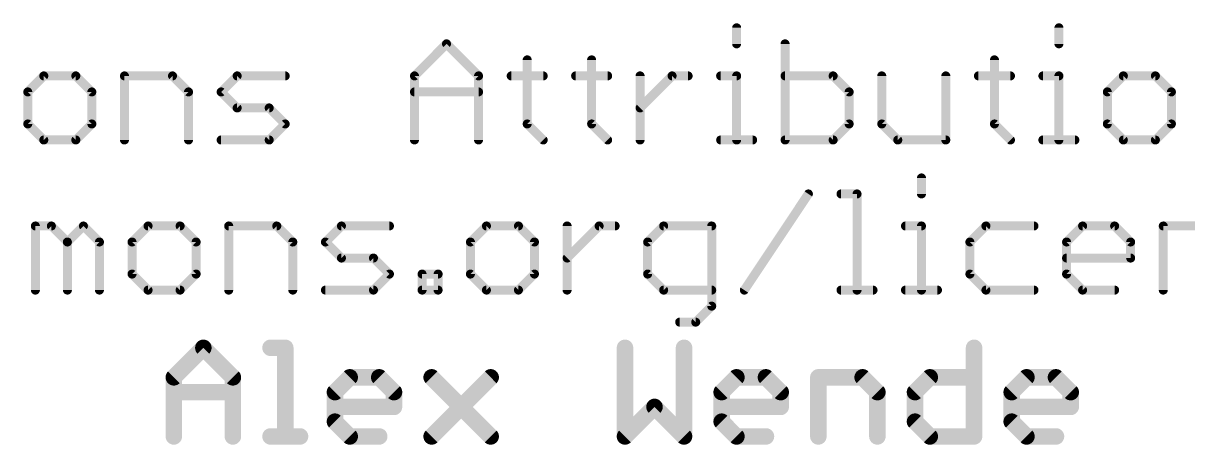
# Model space of a CAD drawing. Extents: x -34 to 73, y -20 to 26.
# Drawn here: x 15.37 to 35.09, y -19.05 to -11.92 of the extents above; entities that cross this region are included whole.
import ezdxf

# ---------------------------------------------------------------- set-up
doc = ezdxf.new("R2010")
doc.units = 0
doc.layers.add('51', color=53, linetype='CONTINUOUS')

msp = doc.modelspace()

# ---------------------------------------------------------------- linework, layer by layer
at = {"layer": '51'}
for points, const_width in [([(27.4507, -11.9956), (27.4507, -12.2668)], 0.1524), ([(32.9079, -11.9956), (32.9079, -12.2668)], 0.1524), ([(21.9952, -12.8091), (22.5376, -12.2668)], 0.1524), ([(22.5376, -12.2668), (23.0799, -12.8091)], 0.1524), ([(28.271, -12.2668), (28.271, -13.8938)], 0.1524), ([(23.9036, -12.538), (23.9036, -13.6226)], 0.1524), ([(24.995, -12.538), (24.995, -13.6226)], 0.1524), ([(31.8165, -12.538), (31.8165, -13.6226)], 0.1524), ([(15.7178, -12.8091), (15.4466, -13.0803)], 0.1524), ([(16.2601, -12.8091), (15.7178, -12.8091)], 0.1524), ([(16.5313, -13.0803), (16.2601, -12.8091)], 0.1524), ([(17.0838, -13.8938), (17.0838, -12.8091)], 0.1524), ([(17.0838, -12.8091), (17.8973, -12.8091)], 0.1524), ([(17.8973, -12.8091), (18.1684, -13.0803)], 0.1524), ([(18.7209, -13.0803), (18.9921, -12.8091)], 0.1524), ([(18.9921, -12.8091), (19.8056, -12.8091)], 0.1524), ([(21.9952, -13.8938), (21.9952, -12.8091)], 0.1524), ([(23.0799, -12.8091), (23.0799, -13.8938)], 0.1524), ([(23.6324, -12.8091), (24.1747, -12.8091)], 0.1524), ([(24.7238, -12.8091), (25.2662, -12.8091)], 0.1524), ([(25.8153, -13.8938), (25.8153, -12.8091)], 0.1524), ([(25.8153, -13.3515), (26.3576, -12.8091)], 0.1524), ([(26.3576, -12.8091), (26.6288, -12.8091)], 0.1524), ([(27.1796, -12.8091), (27.4507, -12.8091)], 0.1524), ([(27.4507, -12.8091), (27.4507, -13.8938)], 0.1524), ([(29.0845, -12.8091), (28.271, -12.8091)], 0.1524), ([(29.3557, -13.0803), (29.0845, -12.8091)], 0.1524), ([(29.9082, -12.8091), (29.9082, -13.6226)], 0.1524), ([(30.9928, -13.8938), (30.9928, -12.8091)], 0.1524), ([(31.5453, -12.8091), (32.0876, -12.8091)], 0.1524), ([(32.6367, -12.8091), (32.9079, -12.8091)], 0.1524), ([(32.9079, -12.8091), (32.9079, -13.8938)], 0.1524), ([(33.9993, -12.8091), (33.7282, -13.0803)], 0.1524), ([(34.5417, -12.8091), (33.9993, -12.8091)], 0.1524), ([(34.8128, -13.0803), (34.5417, -12.8091)], 0.1524), ([(15.4466, -13.0803), (15.4466, -13.6226)], 0.1524), ([(16.5313, -13.6226), (16.5313, -13.0803)], 0.1524), ([(18.1684, -13.0803), (18.1684, -13.8938)], 0.1524), ([(18.9921, -13.3515), (18.7209, -13.0803)], 0.1524), ([(21.9952, -13.0803), (23.0799, -13.0803)], 0.1524), ([(29.3557, -13.6226), (29.3557, -13.0803)], 0.1524), ([(33.7282, -13.0803), (33.7282, -13.6226)], 0.1524), ([(34.8128, -13.6226), (34.8128, -13.0803)], 0.1524), ([(19.5344, -13.3515), (18.9921, -13.3515)], 0.1524), ([(19.8056, -13.6226), (19.5344, -13.3515)], 0.1524), ([(15.4466, -13.6226), (15.7178, -13.8938)], 0.1524), ([(16.2601, -13.8938), (16.5313, -13.6226)], 0.1524), ([(19.5344, -13.8938), (19.8056, -13.6226)], 0.1524), ([(23.9036, -13.6226), (24.1747, -13.8938)], 0.1524), ([(24.995, -13.6226), (25.2662, -13.8938)], 0.1524), ([(29.0845, -13.8938), (29.3557, -13.6226)], 0.1524), ([(29.9082, -13.6226), (30.1793, -13.8938)], 0.1524), ([(31.8165, -13.6226), (32.0876, -13.8938)], 0.1524), ([(33.7282, -13.6226), (33.9993, -13.8938)], 0.1524), ([(34.5417, -13.8938), (34.8128, -13.6226)], 0.1524), ([(15.7178, -13.8938), (16.2601, -13.8938)], 0.1524), ([(18.7209, -13.8938), (19.5344, -13.8938)], 0.1524), ([(27.1796, -13.8938), (27.7219, -13.8938)], 0.1524), ([(28.271, -13.8938), (29.0845, -13.8938)], 0.1524), ([(30.1793, -13.8938), (30.9928, -13.8938)], 0.1524), ([(32.6367, -13.8938), (33.1791, -13.8938)], 0.1524), ([(33.9993, -13.8938), (34.5417, -13.8938)], 0.1524), ([(30.5806, -14.5356), (30.5806, -14.8068)], 0.1524), ([(27.5808, -16.4338), (28.6655, -14.8068)], 0.1524), ([(29.218, -14.8068), (29.4891, -14.8068)], 0.1524), ([(29.4891, -14.8068), (29.4891, -16.4338)], 0.1524), ([(15.575, -16.4338), (15.575, -15.3491)], 0.1524), ([(15.575, -15.3491), (15.8462, -15.3491)], 0.1524), ([(15.8462, -15.3491), (16.1173, -15.6203)], 0.1524), ([(16.1173, -15.6203), (16.3885, -15.3491)], 0.1524), ([(16.3885, -15.3491), (16.6597, -15.6203)], 0.1524), ([(17.4833, -15.3491), (17.2122, -15.6203)], 0.1524), ([(18.0257, -15.3491), (17.4833, -15.3491)], 0.1524), ([(18.2968, -15.6203), (18.0257, -15.3491)], 0.1524), ([(18.8493, -16.4338), (18.8493, -15.3491)], 0.1524), ([(18.8493, -15.3491), (19.6628, -15.3491)], 0.1524), ([(19.6628, -15.3491), (19.934, -15.6203)], 0.1524), ([(20.4865, -15.6203), (20.7576, -15.3491)], 0.1524), ([(20.7576, -15.3491), (21.5711, -15.3491)], 0.1524), ([(23.2134, -15.3491), (22.9422, -15.6203)], 0.1524), ([(23.7557, -15.3491), (23.2134, -15.3491)], 0.1524), ([(24.0269, -15.6203), (23.7557, -15.3491)], 0.1524), ([(24.5794, -16.4338), (24.5794, -15.3491)], 0.1524), ([(24.5794, -15.8915), (25.1217, -15.3491)], 0.1524), ([(25.1217, -15.3491), (25.3929, -15.3491)], 0.1524), ([(26.2148, -15.3491), (25.9437, -15.6203)], 0.1524), ([(27.0283, -15.3491), (26.2148, -15.3491)], 0.1524), ([(27.0283, -16.705), (27.0283, -15.3491)], 0.1524), ([(30.3094, -15.3491), (30.5806, -15.3491)], 0.1524), ([(30.5806, -15.3491), (30.5806, -16.4338)], 0.1524), ([(31.672, -15.3491), (31.4009, -15.6203)], 0.1524), ([(32.4855, -15.3491), (31.672, -15.3491)], 0.1524), ([(33.038, -15.6203), (33.3092, -15.3491)], 0.1524), ([(33.3092, -15.3491), (33.8515, -15.3491)], 0.1524), ([(33.8515, -15.3491), (34.1227, -15.6203)], 0.1524), ([(34.6752, -16.4338), (34.6752, -15.3491)], 0.1524), ([(34.6752, -15.3491), (35.4887, -15.3491)], 0.1524), ([(16.1173, -15.6203), (16.1173, -16.4338)], 0.1524), ([(16.6597, -15.6203), (16.6597, -16.4338)], 0.1524), ([(17.2122, -15.6203), (17.2122, -16.1626)], 0.1524), ([(18.2968, -16.1626), (18.2968, -15.6203)], 0.1524), ([(19.934, -15.6203), (19.934, -16.4338)], 0.1524), ([(20.7576, -15.8915), (20.4865, -15.6203)], 0.1524), ([(22.9422, -15.6203), (22.9422, -16.1626)], 0.1524), ([(24.0269, -16.1626), (24.0269, -15.6203)], 0.1524), ([(25.9437, -15.6203), (25.9437, -16.1626)], 0.1524), ([(31.4009, -15.6203), (31.4009, -16.1626)], 0.1524), ([(33.038, -16.1626), (33.038, -15.6203)], 0.1524), ([(34.1227, -15.6203), (34.1227, -15.8915)], 0.1524), ([(21.3, -15.8915), (20.7576, -15.8915)], 0.1524), ([(21.5711, -16.1626), (21.3, -15.8915)], 0.1524), ([(34.1227, -15.8915), (33.038, -15.8915)], 0.1524), ([(17.2122, -16.1626), (17.4833, -16.4338)], 0.1524), ([(18.0257, -16.4338), (18.2968, -16.1626)], 0.1524), ([(21.3, -16.4338), (21.5711, -16.1626)], 0.1524), ([(22.1236, -16.4338), (22.1236, -16.1626)], 0.1524), ([(22.1236, -16.1626), (22.3948, -16.1626)], 0.1524), ([(22.3948, -16.1626), (22.3948, -16.4338)], 0.1524), ([(22.9422, -16.1626), (23.2134, -16.4338)], 0.1524), ([(23.7557, -16.4338), (24.0269, -16.1626)], 0.1524), ([(25.9437, -16.1626), (26.2148, -16.4338)], 0.1524), ([(31.4009, -16.1626), (31.672, -16.4338)], 0.1524), ([(33.3092, -16.4338), (33.038, -16.1626)], 0.1524), ([(17.4833, -16.4338), (18.0257, -16.4338)], 0.1524), ([(20.4865, -16.4338), (21.3, -16.4338)], 0.1524), ([(22.3948, -16.4338), (22.1236, -16.4338)], 0.1524), ([(23.2134, -16.4338), (23.7557, -16.4338)], 0.1524), ([(26.2148, -16.4338), (27.0283, -16.4338)], 0.1524), ([(29.218, -16.4338), (29.7603, -16.4338)], 0.1524), ([(30.3094, -16.4338), (30.8517, -16.4338)], 0.1524), ([(31.672, -16.4338), (32.4855, -16.4338)], 0.1524), ([(33.8515, -16.4338), (33.3092, -16.4338)], 0.1524), ([(26.7572, -16.9761), (27.0283, -16.705)], 0.1524), ([(26.486, -16.9761), (26.7572, -16.9761)], 0.1524), ([(17.9197, -17.9104), (18.4197, -17.4104)], 0.2794), ([(18.4197, -17.4104), (18.9196, -17.9104)], 0.2794), ([(19.5569, -17.4104), (19.8068, -17.4104)], 0.2794), ([(19.8068, -17.4104), (19.8068, -18.9103)], 0.2794), ([(25.5598, -17.4104), (25.5598, -18.9103)], 0.2794), ([(26.5597, -18.9103), (26.5597, -17.4104)], 0.2794), ([(31.4712, -17.4104), (31.4712, -18.9103)], 0.2794), ([(17.9197, -18.9103), (17.9197, -17.9104)], 0.2794), ([(18.9196, -17.9104), (18.9196, -18.9103)], 0.2794), ([(20.6483, -18.1604), (20.8983, -17.9104)], 0.2794), ([(20.8983, -17.9104), (21.3982, -17.9104)], 0.2794), ([(21.3982, -17.9104), (21.6482, -18.1604)], 0.2794), ([(22.2855, -17.9104), (23.2854, -18.9103)], 0.2794), ([(22.2855, -18.9103), (23.2854, -17.9104)], 0.2794), ([(27.1969, -18.1604), (27.4469, -17.9104)], 0.2794), ([(27.4469, -17.9104), (27.9469, -17.9104)], 0.2794), ([(27.9469, -17.9104), (28.1968, -18.1604)], 0.2794), ([(28.8341, -18.9103), (28.8341, -17.9104)], 0.2794), ([(28.8341, -17.9104), (29.584, -17.9104)], 0.2794), ([(29.584, -17.9104), (29.834, -18.1604)], 0.2794), ([(30.4712, -18.1604), (30.7212, -17.9104)], 0.2794), ([(30.7212, -17.9104), (31.4712, -17.9104)], 0.2794), ([(32.1084, -18.1604), (32.3584, -17.9104)], 0.2794), ([(32.3584, -17.9104), (32.8583, -17.9104)], 0.2794), ([(32.8583, -17.9104), (33.1083, -18.1604)], 0.2794), ([(17.9197, -18.1604), (18.9196, -18.1604)], 0.2794), ([(20.6483, -18.6603), (20.6483, -18.1604)], 0.2794), ([(21.6482, -18.1604), (21.6482, -18.4103)], 0.2794), ([(27.1969, -18.6603), (27.1969, -18.1604)], 0.2794), ([(28.1968, -18.1604), (28.1968, -18.4103)], 0.2794), ([(29.834, -18.1604), (29.834, -18.9103)], 0.2794), ([(30.4712, -18.6603), (30.4712, -18.1604)], 0.2794), ([(32.1084, -18.6603), (32.1084, -18.1604)], 0.2794), ([(33.1083, -18.1604), (33.1083, -18.4103)], 0.2794), ([(21.6482, -18.4103), (20.6483, -18.4103)], 0.2794), ([(25.5598, -18.9103), (26.0597, -18.4103)], 0.2794), ([(26.0597, -18.4103), (26.5597, -18.9103)], 0.2794), ([(28.1968, -18.4103), (27.1969, -18.4103)], 0.2794), ([(33.1083, -18.4103), (32.1084, -18.4103)], 0.2794), ([(20.8983, -18.9103), (20.6483, -18.6603)], 0.2794), ([(27.4469, -18.9103), (27.1969, -18.6603)], 0.2794), ([(30.7212, -18.9103), (30.4712, -18.6603)], 0.2794), ([(32.3584, -18.9103), (32.1084, -18.6603)], 0.2794), ([(19.5569, -18.9103), (20.0568, -18.9103)], 0.2794), ([(21.3982, -18.9103), (20.8983, -18.9103)], 0.2794), ([(27.9469, -18.9103), (27.4469, -18.9103)], 0.2794), ([(31.4712, -18.9103), (30.7212, -18.9103)], 0.2794), ([(32.8583, -18.9103), (32.3584, -18.9103)], 0.2794)]:
    msp.add_lwpolyline(points, dxfattribs=dict(at, const_width=const_width))
for points, const_width in [([(27.4888, -11.9956, 1), (27.4126, -11.9956)], 0.0762), ([(32.946, -11.9956, 1), (32.8698, -11.9956)], 0.0762), ([(22.5645, -12.2399, 1), (22.5106, -12.2938)], 0.0762), ([(22.5645, -12.2938, 1), (22.5106, -12.2399)], 0.0762), ([(28.3091, -12.2668, 1), (28.2329, -12.2668)], 0.0762), ([(27.4126, -12.2668, 1), (27.4888, -12.2668)], 0.0762), ([(32.8698, -12.2668, 1), (32.946, -12.2668)], 0.0762), ([(23.9417, -12.538, 1), (23.8655, -12.538)], 0.0762), ([(25.0331, -12.538, 1), (24.9569, -12.538)], 0.0762), ([(31.8546, -12.538, 1), (31.7784, -12.538)], 0.0762), ([(15.7178, -12.771, 1), (15.7178, -12.8472)], 0.0762), ([(15.7447, -12.8361, 1), (15.6908, -12.7822)], 0.0762), ([(16.287, -12.7822, 1), (16.2332, -12.8361)], 0.0762), ([(16.2601, -12.8472, 1), (16.2601, -12.771)], 0.0762), ([(17.1219, -12.8091, 1), (17.0457, -12.8091)], 0.0762), ([(17.0838, -12.771, 1), (17.0838, -12.8472)], 0.0762), ([(17.9242, -12.7822, 1), (17.8703, -12.8361)], 0.0762), ([(17.8973, -12.8472, 1), (17.8973, -12.771)], 0.0762), ([(18.9921, -12.771, 1), (18.9921, -12.8472)], 0.0762), ([(19.019, -12.8361, 1), (18.9651, -12.7822)], 0.0762), ([(19.8056, -12.8472, 1), (19.8056, -12.771)], 0.0762), ([(22.0333, -12.8091, 1), (21.9571, -12.8091)], 0.0762), ([(21.9683, -12.7822, 1), (22.0222, -12.8361)], 0.0762), ([(23.118, -12.8091, 1), (23.0418, -12.8091)], 0.0762), ([(23.0529, -12.8361, 1), (23.1068, -12.7822)], 0.0762), ([(23.6324, -12.771, 1), (23.6324, -12.8472)], 0.0762), ([(24.1747, -12.8472, 1), (24.1747, -12.771)], 0.0762), ([(24.7238, -12.771, 1), (24.7238, -12.8472)], 0.0762), ([(25.2662, -12.8472, 1), (25.2662, -12.771)], 0.0762), ([(25.8534, -12.8091, 1), (25.7772, -12.8091)], 0.0762), ([(26.3576, -12.771, 1), (26.3576, -12.8472)], 0.0762), ([(26.3845, -12.8361, 1), (26.3306, -12.7822)], 0.0762), ([(26.6288, -12.8472, 1), (26.6288, -12.771)], 0.0762), ([(27.1796, -12.771, 1), (27.1796, -12.8472)], 0.0762), ([(27.4888, -12.8091, 1), (27.4126, -12.8091)], 0.0762), ([(27.4507, -12.8472, 1), (27.4507, -12.771)], 0.0762), ([(28.271, -12.771, 1), (28.271, -12.8472)], 0.0762), ([(29.1114, -12.7822, 1), (29.0575, -12.8361)], 0.0762), ([(29.0845, -12.8472, 1), (29.0845, -12.771)], 0.0762), ([(29.9463, -12.8091, 1), (29.8701, -12.8091)], 0.0762), ([(31.0309, -12.8091, 1), (30.9547, -12.8091)], 0.0762), ([(31.5453, -12.771, 1), (31.5453, -12.8472)], 0.0762), ([(32.0876, -12.8472, 1), (32.0876, -12.771)], 0.0762), ([(32.6367, -12.771, 1), (32.6367, -12.8472)], 0.0762), ([(32.946, -12.8091, 1), (32.8698, -12.8091)], 0.0762), ([(32.9079, -12.8472, 1), (32.9079, -12.771)], 0.0762), ([(33.9993, -12.771, 1), (33.9993, -12.8472)], 0.0762), ([(34.0263, -12.8361, 1), (33.9724, -12.7822)], 0.0762), ([(34.5686, -12.7822, 1), (34.5147, -12.8361)], 0.0762), ([(34.5417, -12.8472, 1), (34.5417, -12.771)], 0.0762), ([(15.4847, -13.0803, 1), (15.4085, -13.0803)], 0.0762), ([(16.5694, -13.0803, 1), (16.4932, -13.0803)], 0.0762), ([(18.2065, -13.0803, 1), (18.1303, -13.0803)], 0.0762), ([(18.7479, -13.0534, 1), (18.694, -13.1072)], 0.0762), ([(21.9952, -13.0422, 1), (21.9952, -13.1184)], 0.0762), ([(23.0799, -13.1184, 1), (23.0799, -13.0422)], 0.0762), ([(29.3938, -13.0803, 1), (29.3176, -13.0803)], 0.0762), ([(33.7663, -13.0803, 1), (33.6901, -13.0803)], 0.0762), ([(34.8509, -13.0803, 1), (34.7747, -13.0803)], 0.0762), ([(15.4197, -13.0534, 1), (15.4735, -13.1072)], 0.0762), ([(16.5043, -13.1072, 1), (16.5582, -13.0534)], 0.0762), ([(18.1415, -13.1072, 1), (18.1954, -13.0534)], 0.0762), ([(18.694, -13.0534, 1), (18.7479, -13.1072)], 0.0762), ([(29.3287, -13.1072, 1), (29.3826, -13.0534)], 0.0762), ([(33.7012, -13.0534, 1), (33.7551, -13.1072)], 0.0762), ([(34.7859, -13.1072, 1), (34.8398, -13.0534)], 0.0762), ([(18.9921, -13.3134, 1), (18.9921, -13.3896)], 0.0762), ([(18.9651, -13.3784, 1), (19.019, -13.3245)], 0.0762), ([(19.5614, -13.3245, 1), (19.5075, -13.3784)], 0.0762), ([(19.5344, -13.3896, 1), (19.5344, -13.3134)], 0.0762), ([(25.7883, -13.3245, 1), (25.8422, -13.3784)], 0.0762), ([(15.4735, -13.5957, 1), (15.4197, -13.6496)], 0.0762), ([(15.4085, -13.6226, 1), (15.4847, -13.6226)], 0.0762), ([(16.4932, -13.6226, 1), (16.5694, -13.6226)], 0.0762), ([(16.5582, -13.6496, 1), (16.5043, -13.5957)], 0.0762), ([(19.8325, -13.6496, 1), (19.7786, -13.5957)], 0.0762), ([(19.7786, -13.6496, 1), (19.8325, -13.5957)], 0.0762), ([(23.9305, -13.5957, 1), (23.8766, -13.6496)], 0.0762), ([(23.8655, -13.6226, 1), (23.9417, -13.6226)], 0.0762), ([(25.0219, -13.5957, 1), (24.968, -13.6496)], 0.0762), ([(24.9569, -13.6226, 1), (25.0331, -13.6226)], 0.0762), ([(29.3176, -13.6226, 1), (29.3938, -13.6226)], 0.0762), ([(29.3826, -13.6496, 1), (29.3287, -13.5957)], 0.0762), ([(29.9351, -13.5957, 1), (29.8812, -13.6496)], 0.0762), ([(29.8701, -13.6226, 1), (29.9463, -13.6226)], 0.0762), ([(31.8434, -13.5957, 1), (31.7895, -13.6496)], 0.0762), ([(31.7784, -13.6226, 1), (31.8546, -13.6226)], 0.0762), ([(33.7551, -13.5957, 1), (33.7012, -13.6496)], 0.0762), ([(33.6901, -13.6226, 1), (33.7663, -13.6226)], 0.0762), ([(34.7747, -13.6226, 1), (34.8509, -13.6226)], 0.0762), ([(34.8398, -13.6496, 1), (34.7859, -13.5957)], 0.0762), ([(15.7178, -13.8557, 1), (15.7178, -13.9319)], 0.0762), ([(15.6908, -13.9207, 1), (15.7447, -13.8669)], 0.0762), ([(16.2332, -13.8669, 1), (16.287, -13.9207)], 0.0762), ([(16.2601, -13.9319, 1), (16.2601, -13.8557)], 0.0762), ([(17.0457, -13.8938, 1), (17.1219, -13.8938)], 0.0762), ([(18.1303, -13.8938, 1), (18.2065, -13.8938)], 0.0762), ([(18.7209, -13.8557, 1), (18.7209, -13.9319)], 0.0762), ([(19.5075, -13.8669, 1), (19.5614, -13.9207)], 0.0762), ([(19.5344, -13.9319, 1), (19.5344, -13.8557)], 0.0762), ([(21.9571, -13.8938, 1), (22.0333, -13.8938)], 0.0762), ([(23.0418, -13.8938, 1), (23.118, -13.8938)], 0.0762), ([(24.1478, -13.9207, 1), (24.2017, -13.8669)], 0.0762), ([(25.2392, -13.9207, 1), (25.2931, -13.8669)], 0.0762), ([(25.7772, -13.8938, 1), (25.8534, -13.8938)], 0.0762), ([(27.1796, -13.8557, 1), (27.1796, -13.9319)], 0.0762), ([(27.4126, -13.8938, 1), (27.4888, -13.8938)], 0.0762), ([(27.7219, -13.9319, 1), (27.7219, -13.8557)], 0.0762), ([(28.271, -13.8557, 1), (28.271, -13.9319)], 0.0762), ([(28.2329, -13.8938, 1), (28.3091, -13.8938)], 0.0762), ([(29.0576, -13.8669, 1), (29.1114, -13.9207)], 0.0762), ([(29.0845, -13.9319, 1), (29.0845, -13.8557)], 0.0762), ([(30.1793, -13.8557, 1), (30.1793, -13.9319)], 0.0762), ([(30.1524, -13.9207, 1), (30.2063, -13.8669)], 0.0762), ([(30.9547, -13.8938, 1), (31.0309, -13.8938)], 0.0762), ([(30.9928, -13.9319, 1), (30.9928, -13.8557)], 0.0762), ([(32.0607, -13.9207, 1), (32.1146, -13.8669)], 0.0762), ([(32.6367, -13.8557, 1), (32.6367, -13.9319)], 0.0762), ([(32.8698, -13.8938, 1), (32.946, -13.8938)], 0.0762), ([(33.1791, -13.9319, 1), (33.1791, -13.8557)], 0.0762), ([(33.9993, -13.8557, 1), (33.9993, -13.9319)], 0.0762), ([(33.9724, -13.9207, 1), (34.0263, -13.8669)], 0.0762), ([(34.5147, -13.8669, 1), (34.5686, -13.9207)], 0.0762), ([(34.5417, -13.9319, 1), (34.5417, -13.8557)], 0.0762), ([(30.6187, -14.5356, 1), (30.5425, -14.5356)], 0.0762), ([(28.6972, -14.8279, 1), (28.6338, -14.7857)], 0.0762), ([(29.218, -14.7687, 1), (29.218, -14.8449)], 0.0762), ([(29.5272, -14.8068, 1), (29.451, -14.8068)], 0.0762), ([(29.4891, -14.8449, 1), (29.4891, -14.7687)], 0.0762), ([(30.5425, -14.8068, 1), (30.6187, -14.8068)], 0.0762), ([(15.6131, -15.3491, 1), (15.5369, -15.3491)], 0.0762), ([(15.575, -15.311, 1), (15.575, -15.3872)], 0.0762), ([(15.8731, -15.3222, 1), (15.8192, -15.3761)], 0.0762), ([(15.8462, -15.3872, 1), (15.8462, -15.311)], 0.0762), ([(16.4154, -15.3222, 1), (16.3616, -15.3761)], 0.0762), ([(16.4154, -15.3761, 1), (16.3616, -15.3222)], 0.0762), ([(17.4833, -15.311, 1), (17.4833, -15.3872)], 0.0762), ([(17.5103, -15.3761, 1), (17.4564, -15.3222)], 0.0762), ([(18.0526, -15.3222, 1), (17.9987, -15.3761)], 0.0762), ([(18.0257, -15.3872, 1), (18.0257, -15.311)], 0.0762), ([(18.8874, -15.3491, 1), (18.8112, -15.3491)], 0.0762), ([(18.8493, -15.311, 1), (18.8493, -15.3872)], 0.0762), ([(19.6898, -15.3222, 1), (19.6359, -15.3761)], 0.0762), ([(19.6628, -15.3872, 1), (19.6628, -15.311)], 0.0762), ([(20.7576, -15.311, 1), (20.7576, -15.3872)], 0.0762), ([(20.7846, -15.3761, 1), (20.7307, -15.3222)], 0.0762), ([(21.5711, -15.3872, 1), (21.5711, -15.311)], 0.0762), ([(23.2134, -15.311, 1), (23.2134, -15.3872)], 0.0762), ([(23.2403, -15.3761, 1), (23.1864, -15.3222)], 0.0762), ([(23.7827, -15.3222, 1), (23.7288, -15.3761)], 0.0762), ([(23.7557, -15.3872, 1), (23.7557, -15.311)], 0.0762), ([(24.6175, -15.3491, 1), (24.5413, -15.3491)], 0.0762), ([(25.1217, -15.311, 1), (25.1217, -15.3872)], 0.0762), ([(25.1486, -15.3761, 1), (25.0948, -15.3222)], 0.0762), ([(25.3929, -15.3872, 1), (25.3929, -15.311)], 0.0762), ([(26.2148, -15.311, 1), (26.2148, -15.3872)], 0.0762), ([(26.2418, -15.3761, 1), (26.1879, -15.3222)], 0.0762), ([(27.0664, -15.3491, 1), (26.9902, -15.3491)], 0.0762), ([(27.0283, -15.3872, 1), (27.0283, -15.311)], 0.0762), ([(30.3094, -15.311, 1), (30.3094, -15.3872)], 0.0762), ([(30.6187, -15.3491, 1), (30.5425, -15.3491)], 0.0762), ([(30.5806, -15.3872, 1), (30.5806, -15.311)], 0.0762), ([(31.672, -15.311, 1), (31.672, -15.3872)], 0.0762), ([(31.699, -15.3761, 1), (31.6451, -15.3222)], 0.0762), ([(32.4855, -15.3872, 1), (32.4855, -15.311)], 0.0762), ([(33.3092, -15.311, 1), (33.3092, -15.3872)], 0.0762), ([(33.3361, -15.3761, 1), (33.2822, -15.3222)], 0.0762), ([(33.8784, -15.3222, 1), (33.8246, -15.3761)], 0.0762), ([(33.8515, -15.3872, 1), (33.8515, -15.311)], 0.0762), ([(34.7133, -15.3491, 1), (34.6371, -15.3491)], 0.0762), ([(34.6752, -15.311, 1), (34.6752, -15.3872)], 0.0762), ([(16.1554, -15.6203, 1), (16.0792, -15.6203)], 0.0762), ([(16.0904, -15.5934, 1), (16.1443, -15.6472)], 0.0762), ([(16.0904, -15.6472, 1), (16.1443, -15.5934)], 0.0762), ([(16.6978, -15.6203, 1), (16.6216, -15.6203)], 0.0762), ([(16.6327, -15.6472, 1), (16.6866, -15.5934)], 0.0762), ([(17.2503, -15.6203, 1), (17.1741, -15.6203)], 0.0762), ([(17.1852, -15.5934, 1), (17.2391, -15.6472)], 0.0762), ([(18.3349, -15.6203, 1), (18.2587, -15.6203)], 0.0762), ([(18.2699, -15.6472, 1), (18.3238, -15.5934)], 0.0762), ([(19.9721, -15.6203, 1), (19.8959, -15.6203)], 0.0762), ([(19.907, -15.6472, 1), (19.9609, -15.5934)], 0.0762), ([(20.5134, -15.5934, 1), (20.4595, -15.6472)], 0.0762), ([(20.4595, -15.5934, 1), (20.5134, -15.6472)], 0.0762), ([(22.9803, -15.6203, 1), (22.9041, -15.6203)], 0.0762), ([(22.9153, -15.5934, 1), (22.9692, -15.6472)], 0.0762), ([(24.065, -15.6203, 1), (23.9888, -15.6203)], 0.0762), ([(23.9999, -15.6472, 1), (24.0538, -15.5934)], 0.0762), ([(25.9818, -15.6203, 1), (25.9056, -15.6203)], 0.0762), ([(25.9167, -15.5934, 1), (25.9706, -15.6472)], 0.0762), ([(31.439, -15.6203, 1), (31.3628, -15.6203)], 0.0762), ([(31.3739, -15.5934, 1), (31.4278, -15.6472)], 0.0762), ([(33.0761, -15.6203, 1), (32.9999, -15.6203)], 0.0762), ([(33.0111, -15.5934, 1), (33.065, -15.6472)], 0.0762), ([(34.1608, -15.6203, 1), (34.0846, -15.6203)], 0.0762), ([(34.0957, -15.6472, 1), (34.1496, -15.5934)], 0.0762), ([(20.7576, -15.8534, 1), (20.7576, -15.9296)], 0.0762), ([(20.7307, -15.9184, 1), (20.7846, -15.8645)], 0.0762), ([(21.3269, -15.8645, 1), (21.273, -15.9184)], 0.0762), ([(21.3, -15.9296, 1), (21.3, -15.8534)], 0.0762), ([(24.5524, -15.8645, 1), (24.6063, -15.9184)], 0.0762), ([(33.038, -15.8534, 1), (33.038, -15.9296)], 0.0762), ([(34.0846, -15.8915, 1), (34.1608, -15.8915)], 0.0762), ([(34.1227, -15.9296, 1), (34.1227, -15.8534)], 0.0762), ([(17.2391, -16.1357, 1), (17.1852, -16.1896)], 0.0762), ([(17.1741, -16.1626, 1), (17.2503, -16.1626)], 0.0762), ([(18.2587, -16.1626, 1), (18.3349, -16.1626)], 0.0762), ([(18.3238, -16.1896, 1), (18.2699, -16.1357)], 0.0762), ([(21.5981, -16.1896, 1), (21.5442, -16.1357)], 0.0762), ([(21.5442, -16.1896, 1), (21.5981, -16.1357)], 0.0762), ([(22.1617, -16.1626, 1), (22.0855, -16.1626)], 0.0762), ([(22.1236, -16.1245, 1), (22.1236, -16.2007)], 0.0762), ([(22.4329, -16.1626, 1), (22.3567, -16.1626)], 0.0762), ([(22.3948, -16.2007, 1), (22.3948, -16.1245)], 0.0762), ([(22.9692, -16.1357, 1), (22.9153, -16.1896)], 0.0762), ([(22.9041, -16.1626, 1), (22.9803, -16.1626)], 0.0762), ([(23.9888, -16.1626, 1), (24.065, -16.1626)], 0.0762), ([(24.0538, -16.1896, 1), (23.9999, -16.1357)], 0.0762), ([(25.9706, -16.1357, 1), (25.9167, -16.1896)], 0.0762), ([(25.9056, -16.1626, 1), (25.9818, -16.1626)], 0.0762), ([(31.4278, -16.1357, 1), (31.3739, -16.1896)], 0.0762), ([(31.3628, -16.1626, 1), (31.439, -16.1626)], 0.0762), ([(33.065, -16.1357, 1), (33.0111, -16.1896)], 0.0762), ([(32.9999, -16.1626, 1), (33.0761, -16.1626)], 0.0762), ([(17.4833, -16.3957, 1), (17.4833, -16.4719)], 0.0762), ([(18.0257, -16.4719, 1), (18.0257, -16.3957)], 0.0762), ([(20.4865, -16.3957, 1), (20.4865, -16.4719)], 0.0762), ([(21.3, -16.4719, 1), (21.3, -16.3957)], 0.0762), ([(22.1236, -16.3957, 1), (22.1236, -16.4719)], 0.0762), ([(22.3948, -16.4719, 1), (22.3948, -16.3957)], 0.0762), ([(23.2134, -16.3957, 1), (23.2134, -16.4719)], 0.0762), ([(23.7557, -16.4719, 1), (23.7557, -16.3957)], 0.0762), ([(26.2148, -16.3957, 1), (26.2148, -16.4719)], 0.0762), ([(27.0283, -16.4719, 1), (27.0283, -16.3957)], 0.0762), ([(29.218, -16.3957, 1), (29.218, -16.4719)], 0.0762), ([(29.7603, -16.4719, 1), (29.7603, -16.3957)], 0.0762), ([(30.3094, -16.3957, 1), (30.3094, -16.4719)], 0.0762), ([(30.8517, -16.4719, 1), (30.8517, -16.3957)], 0.0762), ([(31.672, -16.3957, 1), (31.672, -16.4719)], 0.0762), ([(32.4855, -16.4719, 1), (32.4855, -16.3957)], 0.0762), ([(33.3092, -16.3957, 1), (33.3092, -16.4719)], 0.0762), ([(33.8515, -16.4719, 1), (33.8515, -16.3957)], 0.0762), ([(15.5369, -16.4338, 1), (15.6131, -16.4338)], 0.0762), ([(16.0792, -16.4338, 1), (16.1554, -16.4338)], 0.0762), ([(16.6216, -16.4338, 1), (16.6978, -16.4338)], 0.0762), ([(17.4564, -16.4607, 1), (17.5103, -16.4069)], 0.0762), ([(17.9987, -16.4069, 1), (18.0526, -16.4607)], 0.0762), ([(18.8112, -16.4338, 1), (18.8874, -16.4338)], 0.0762), ([(19.8959, -16.4338, 1), (19.9721, -16.4338)], 0.0762), ([(21.273, -16.4069, 1), (21.3269, -16.4607)], 0.0762), ([(22.0855, -16.4338, 1), (22.1617, -16.4338)], 0.0762), ([(22.3567, -16.4338, 1), (22.4329, -16.4338)], 0.0762), ([(23.1864, -16.4607, 1), (23.2403, -16.4069)], 0.0762), ([(23.7288, -16.4069, 1), (23.7826, -16.4607)], 0.0762), ([(24.5413, -16.4338, 1), (24.6175, -16.4338)], 0.0762), ([(26.1879, -16.4607, 1), (26.2418, -16.4069)], 0.0762), ([(27.5491, -16.4127, 1), (27.6125, -16.4549)], 0.0762), ([(29.451, -16.4338, 1), (29.5272, -16.4338)], 0.0762), ([(30.5425, -16.4338, 1), (30.6187, -16.4338)], 0.0762), ([(31.6451, -16.4607, 1), (31.699, -16.4069)], 0.0762), ([(33.2822, -16.4607, 1), (33.3361, -16.4069)], 0.0762), ([(34.6371, -16.4338, 1), (34.7133, -16.4338)], 0.0762), ([(26.9902, -16.705, 1), (27.0664, -16.705)], 0.0762), ([(27.0553, -16.7319, 1), (27.0014, -16.678)], 0.0762), ([(26.486, -16.938, 1), (26.486, -17.0142)], 0.0762), ([(26.7302, -16.9492, 1), (26.7841, -17.0031)], 0.0762), ([(26.7572, -17.0142, 1), (26.7572, -16.938)], 0.0762), ([(18.4691, -17.361, 1), (18.3703, -17.4598)], 0.1397), ([(18.4691, -17.4598, 1), (18.3703, -17.361)], 0.1397), ([(19.5569, -17.3406, 1), (19.5569, -17.4803)], 0.1397), ([(19.8767, -17.4104, 1), (19.737, -17.4104)], 0.1397), ([(19.8068, -17.4803, 1), (19.8068, -17.3406)], 0.1397), ([(25.6296, -17.4104, 1), (25.4899, -17.4104)], 0.1397), ([(26.6295, -17.4104, 1), (26.4898, -17.4104)], 0.1397), ([(31.541, -17.4104, 1), (31.4013, -17.4104)], 0.1397), ([(17.8703, -17.861, 1), (17.9691, -17.9598)], 0.1397), ([(17.9896, -17.9104, 1), (17.8499, -17.9104)], 0.1397), ([(18.9895, -17.9104, 1), (18.8498, -17.9104)], 0.1397), ([(18.8702, -17.9598, 1), (18.969, -17.861)], 0.1397), ([(20.8983, -17.8405, 1), (20.8983, -17.9802)], 0.1397), ([(20.9477, -17.9598, 1), (20.8489, -17.861)], 0.1397), ([(21.4476, -17.861, 1), (21.3488, -17.9598)], 0.1397), ([(21.3982, -17.9802, 1), (21.3982, -17.8405)], 0.1397), ([(22.3348, -17.861, 1), (22.2361, -17.9598)], 0.1397), ([(23.3348, -17.9598, 1), (23.236, -17.861)], 0.1397), ([(27.4469, -17.8405, 1), (27.4469, -17.9802)], 0.1397), ([(27.4963, -17.9598, 1), (27.3975, -17.861)], 0.1397), ([(27.9963, -17.861, 1), (27.8975, -17.9598)], 0.1397), ([(27.9469, -17.9802, 1), (27.9469, -17.8405)], 0.1397), ([(28.9039, -17.9104, 1), (28.7642, -17.9104)], 0.1397), ([(28.8341, -17.8405, 1), (28.8341, -17.9802)], 0.1397), ([(29.6334, -17.861, 1), (29.5346, -17.9598)], 0.1397), ([(29.584, -17.9802, 1), (29.584, -17.8405)], 0.1397), ([(30.7212, -17.8405, 1), (30.7212, -17.9802)], 0.1397), ([(30.7706, -17.9598, 1), (30.6718, -17.861)], 0.1397), ([(31.4712, -17.9802, 1), (31.4712, -17.8405)], 0.1397), ([(32.3584, -17.8405, 1), (32.3584, -17.9802)], 0.1397), ([(32.4078, -17.9598, 1), (32.309, -17.861)], 0.1397), ([(32.9077, -17.861, 1), (32.8089, -17.9598)], 0.1397), ([(32.8583, -17.9802, 1), (32.8583, -17.8405)], 0.1397), ([(17.9197, -18.0905, 1), (17.9197, -18.2302)], 0.1397), ([(18.9196, -18.2302, 1), (18.9196, -18.0905)], 0.1397), ([(20.7181, -18.1604, 1), (20.5784, -18.1604)], 0.1397), ([(20.5989, -18.111, 1), (20.6977, -18.2098)], 0.1397), ([(21.7181, -18.1604, 1), (21.5784, -18.1604)], 0.1397), ([(21.5988, -18.2098, 1), (21.6976, -18.111)], 0.1397), ([(27.2668, -18.1604, 1), (27.1271, -18.1604)], 0.1397), ([(27.1475, -18.111, 1), (27.2463, -18.2098)], 0.1397), ([(28.2667, -18.1604, 1), (28.127, -18.1604)], 0.1397), ([(28.1474, -18.2098, 1), (28.2462, -18.111)], 0.1397), ([(29.9038, -18.1604, 1), (29.7641, -18.1604)], 0.1397), ([(29.7846, -18.2098, 1), (29.8834, -18.111)], 0.1397), ([(30.5411, -18.1604, 1), (30.4014, -18.1604)], 0.1397), ([(30.4218, -18.111, 1), (30.5206, -18.2098)], 0.1397), ([(32.1782, -18.1604, 1), (32.0385, -18.1604)], 0.1397), ([(32.059, -18.111, 1), (32.1578, -18.2098)], 0.1397), ([(33.1782, -18.1604, 1), (33.0385, -18.1604)], 0.1397), ([(33.0589, -18.2098, 1), (33.1577, -18.111)], 0.1397), ([(20.6483, -18.3405, 1), (20.6483, -18.4802)], 0.1397), ([(21.6482, -18.4802, 1), (21.6482, -18.3405)], 0.1397), ([(26.1091, -18.3609, 1), (26.0103, -18.4597)], 0.1397), ([(26.1091, -18.4597, 1), (26.0103, -18.3609)], 0.1397), ([(27.1969, -18.3405, 1), (27.1969, -18.4802)], 0.1397), ([(28.1968, -18.4802, 1), (28.1968, -18.3405)], 0.1397), ([(32.1084, -18.3405, 1), (32.1084, -18.4802)], 0.1397), ([(33.1083, -18.4802, 1), (33.1083, -18.3405)], 0.1397), ([(20.6977, -18.6109, 1), (20.5989, -18.7097)], 0.1397), ([(21.5784, -18.4103, 1), (21.7181, -18.4103)], 0.1397), ([(27.2463, -18.6109, 1), (27.1475, -18.7097)], 0.1397), ([(28.127, -18.4103, 1), (28.2667, -18.4103)], 0.1397), ([(30.5206, -18.6109, 1), (30.4218, -18.7097)], 0.1397), ([(32.1578, -18.6109, 1), (32.059, -18.7097)], 0.1397), ([(33.0385, -18.4103, 1), (33.1782, -18.4103)], 0.1397), ([(20.5784, -18.6603, 1), (20.7181, -18.6603)], 0.1397), ([(27.1271, -18.6603, 1), (27.2668, -18.6603)], 0.1397), ([(30.4014, -18.6603, 1), (30.5411, -18.6603)], 0.1397), ([(32.0385, -18.6603, 1), (32.1782, -18.6603)], 0.1397), ([(17.8499, -18.9103, 1), (17.9896, -18.9103)], 0.1397), ([(18.8498, -18.9103, 1), (18.9895, -18.9103)], 0.1397), ([(19.5569, -18.8405, 1), (19.5569, -18.9801)], 0.1397), ([(19.737, -18.9103, 1), (19.8767, -18.9103)], 0.1397), ([(20.0568, -18.9801, 1), (20.0568, -18.8405)], 0.1397), ([(20.8983, -18.8405, 1), (20.8983, -18.9801)], 0.1397), ([(20.8489, -18.9597, 1), (20.9477, -18.8609)], 0.1397), ([(21.3982, -18.9801, 1), (21.3982, -18.8405)], 0.1397), ([(22.2361, -18.8609, 1), (22.3348, -18.9597)], 0.1397), ([(23.236, -18.9597, 1), (23.3348, -18.8609)], 0.1397), ([(25.4899, -18.9103, 1), (25.6296, -18.9103)], 0.1397), ([(25.5104, -18.8609, 1), (25.6092, -18.9597)], 0.1397), ([(26.4898, -18.9103, 1), (26.6295, -18.9103)], 0.1397), ([(26.5103, -18.9597, 1), (26.6091, -18.8609)], 0.1397), ([(27.4469, -18.8405, 1), (27.4469, -18.9801)], 0.1397), ([(27.3975, -18.9597, 1), (27.4963, -18.8609)], 0.1397), ([(27.9469, -18.9801, 1), (27.9469, -18.8405)], 0.1397), ([(28.7642, -18.9103, 1), (28.9039, -18.9103)], 0.1397), ([(29.7641, -18.9103, 1), (29.9038, -18.9103)], 0.1397), ([(30.7212, -18.8405, 1), (30.7212, -18.9801)], 0.1397), ([(30.6718, -18.9597, 1), (30.7706, -18.8609)], 0.1397), ([(31.4013, -18.9103, 1), (31.541, -18.9103)], 0.1397), ([(31.4712, -18.9801, 1), (31.4712, -18.8405)], 0.1397), ([(32.3584, -18.8405, 1), (32.3584, -18.9801)], 0.1397), ([(32.309, -18.9597, 1), (32.4078, -18.8609)], 0.1397), ([(32.8583, -18.9801, 1), (32.8583, -18.8405)], 0.1397)]:
    msp.add_lwpolyline(points, format="xyb", dxfattribs=dict(at, const_width=const_width))

doc.saveas('drawing.dxf')
